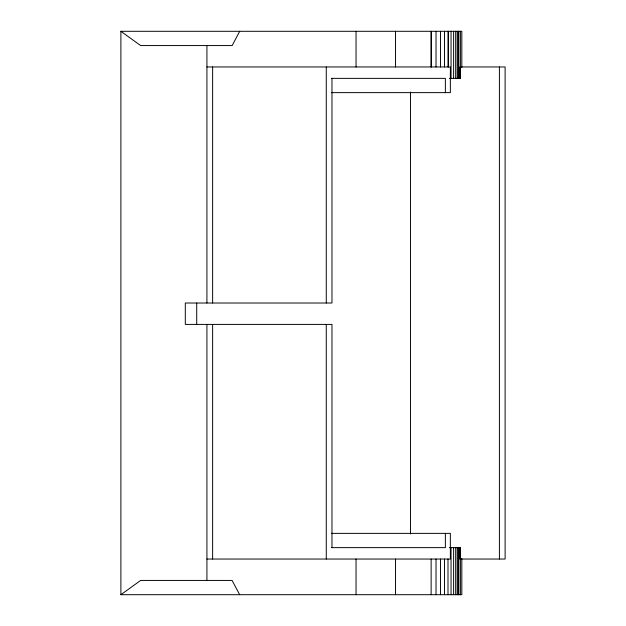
<?xml version="1.0" encoding="UTF-8"?>
<svg xmlns="http://www.w3.org/2000/svg" width="626" height="626" viewBox="0 0 626 626"><rect width="100%" height="100%" fill="white"/><g stroke="black" fill="none" stroke-linecap="round" stroke-linejoin="round"><path stroke-width="0.94" d="M239.688 31.3L232.16 45.565L140.654 45.565L120.888 31.3L120.888 594.7L461.824 594.7L461.824 558.509M120.888 594.7L140.654 580.435L232.082 580.435L239.688 594.7M120.888 31.3L461.824 31.3L461.824 67.491M206.924 66.959L450.36 66.959L450.36 92.632L331.342 92.632M331.35 78.367L445.368 78.367L445.368 92.632M449.358 78.367L459.985 78.367L459.985 66.959L505.112 66.959L505.112 559.041L459.883 559.041L459.985 547.633L449.358 547.633M331.342 533.368L450.36 533.368L450.36 559.041L206.924 559.041M331.35 547.633L445.368 547.633L445.368 533.368M499.407 66.959L499.407 559.041M460.4 31.3L460.4 78.25M460.4 547.75L460.4 594.7M460.165 66.959L460.165 78.673M460.165 547.327L460.165 559.041M458.803 31.3L458.803 78.367M458.803 547.633L458.803 594.7M458.271 31.3L458.271 78.367M458.271 547.633L458.271 594.7M457.223 31.3L457.223 78.367M457.223 547.633L457.223 594.7M455.673 31.3L455.673 78.367M455.673 547.633L455.673 594.7M453.607 31.3L453.607 78.367M453.607 547.633L453.607 594.7M451.049 31.3L451.049 78.367M451.049 547.633L451.049 594.7M448.513 31.3L448.513 66.959M447.997 31.3L447.997 66.959M447.997 559.041L447.997 594.7M444.468 31.3L444.468 66.959M444.468 559.041L444.468 594.7M440.469 31.3L440.469 66.959M440.469 559.041L440.469 594.7M436.025 31.3L436.025 66.959M436.025 559.041L436.025 594.7M431.267 31.3L431.267 66.959M431.134 31.3L431.134 66.959M431.134 559.041L431.134 594.7M410.468 92.053L410.468 533.947M395.546 31.3L395.546 66.959M395.546 559.041L395.546 594.7M356.045 31.3L356.045 66.959M356.045 559.041L356.045 594.7M331.976 78.367L331.976 303.015L185.304 303.015L185.304 324.409L331.976 324.409L331.976 547.633M326.271 66.959L326.271 303.015M326.271 324.409L326.271 559.041M212.629 66.959L212.629 303.015M212.629 324.409L212.629 559.041M206.924 45.565L206.924 303.015M206.924 324.409L206.924 580.435M196.713 303.015L196.713 324.409"/></g></svg>
